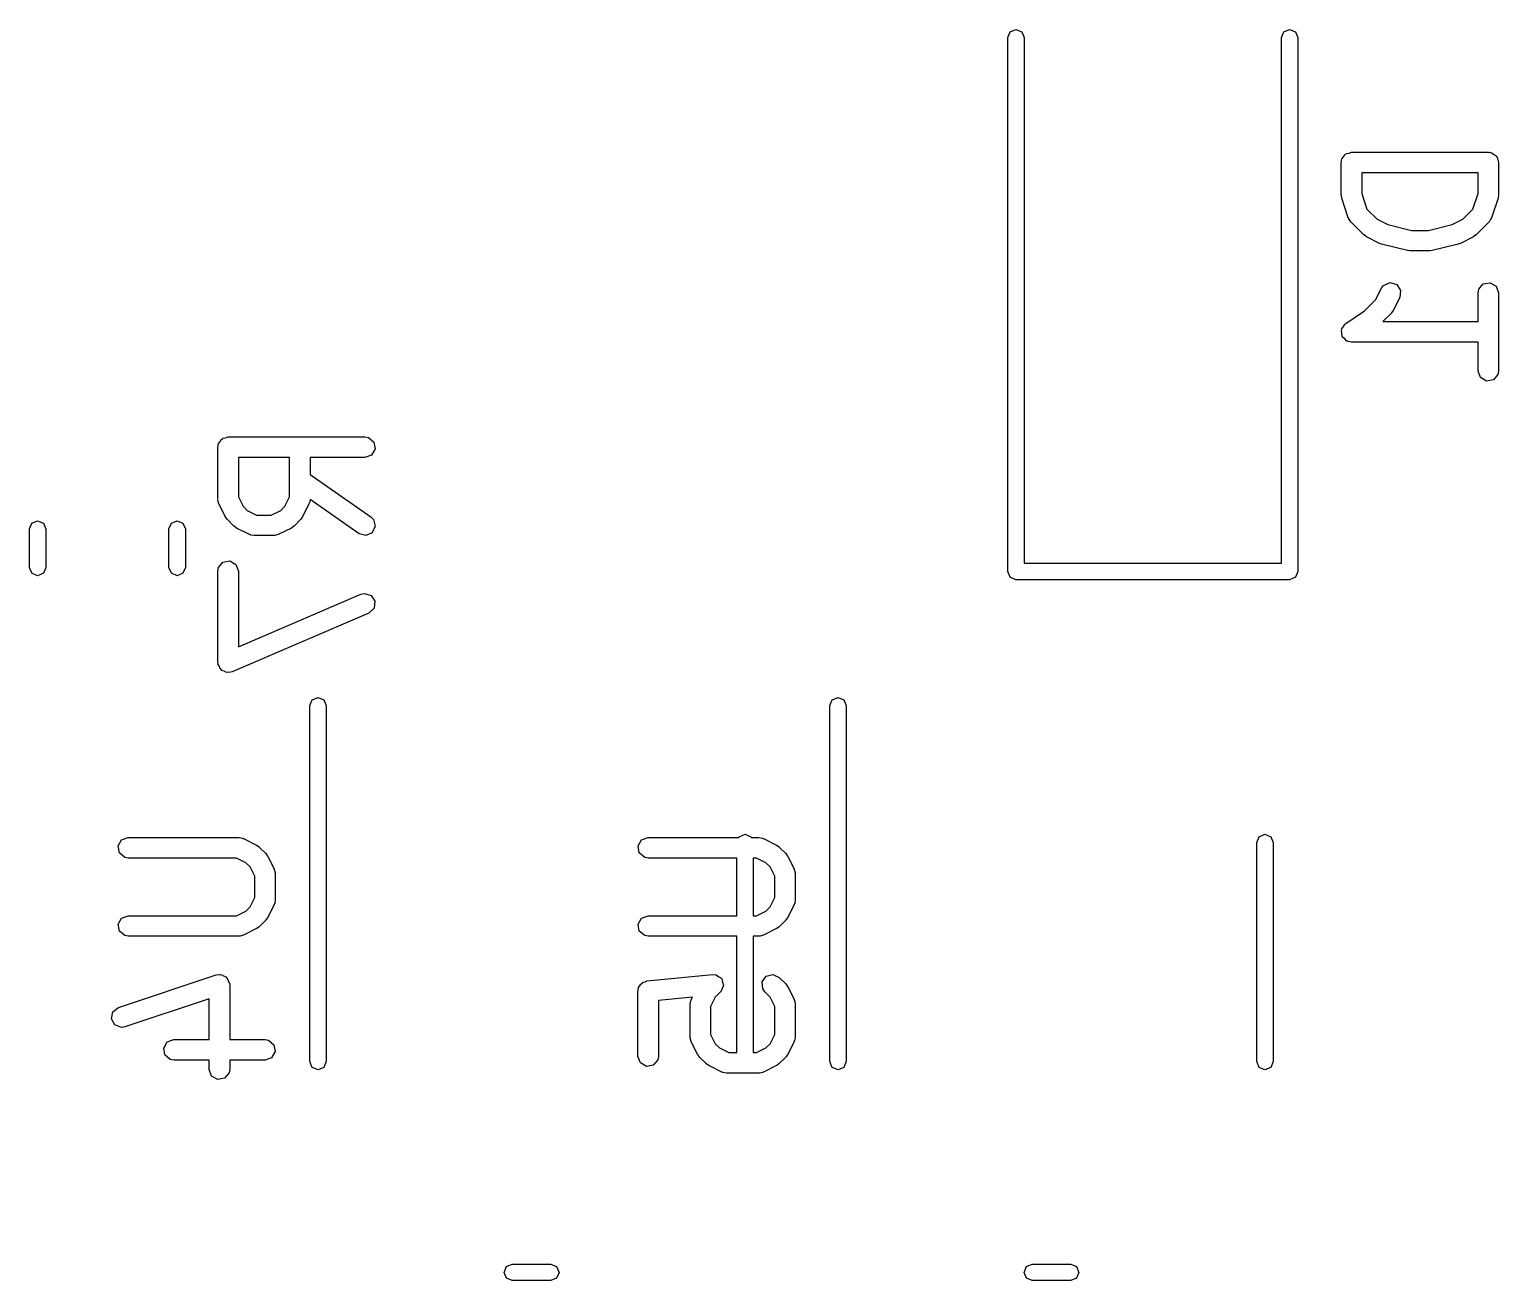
# Model space of a CAD drawing. Extents: x 0.6 to 14.8, y -4.9 to -0.7.
# Drawn here: x 0.6626 to 1.0853, y -1.5512 to -1.1913 of the extents above; entities that cross this region are included whole.
import ezdxf

# ---------------------------------------------------------------- set-up
doc = ezdxf.new("R2010")
doc.units = 0
doc.header["$MEASUREMENT"] = 0
doc.layers.add('BLACK', color=7, linetype='CONTINUOUS')

msp = doc.modelspace()

# ---------------------------------------------------------------- linework, layer by layer
at = {"layer": 'BLACK', "linetype": 'CONTINUOUS'}
for p, q in [((0.944095, -1.1937), (0.944786, -1.19203)), ((0.944786, -1.19203), (0.946457, -1.19134)), ((0.946457, -1.19134), (0.948127, -1.19203)), ((0.948127, -1.19203), (0.948819, -1.1937)), ((1.02283, -1.1937), (1.02353, -1.19203)), ((1.02353, -1.19203), (1.0252, -1.19134)), ((1.0252, -1.19134), (1.02687, -1.19203)), ((1.02687, -1.19203), (1.02756, -1.1937)), ((0.944095, -1.34724), (0.944095, -1.1937)), ((0.948819, -1.1937), (0.948819, -1.34488)), ((1.02283, -1.34488), (1.02283, -1.1937)), ((1.02756, -1.1937), (1.02756, -1.34724)), ((1.04005, -1.2296), (1.04012, -1.22922)), ((1.04005, -1.23898), (1.04005, -1.2296)), ((1.0401, -1.22909), (1.04016, -1.22898)), ((1.04012, -1.22922), (1.0401, -1.22909)), ((1.04016, -1.22898), (1.04023, -1.22859)), ((1.04023, -1.22859), (1.04073, -1.22801)), ((1.04073, -1.22801), (1.04111, -1.22734)), ((1.04111, -1.22734), (1.04136, -1.22725)), ((1.04136, -1.22725), (1.04153, -1.22705)), ((1.04153, -1.22705), (1.04229, -1.22691)), ((1.04229, -1.22691), (1.04301, -1.22665)), ((1.04301, -1.22665), (1.08238, -1.22665)), ((1.08238, -1.22665), (1.08276, -1.22672)), ((1.08276, -1.22672), (1.08289, -1.22669)), ((1.08289, -1.22669), (1.083, -1.22676)), ((1.083, -1.22676), (1.08339, -1.22683)), ((1.08339, -1.22683), (1.08397, -1.22732)), ((1.08397, -1.22732), (1.08464, -1.2277)), ((1.08464, -1.2277), (1.08473, -1.22795)), ((1.08473, -1.22795), (1.08493, -1.22813)), ((1.08493, -1.22813), (1.08507, -1.22888)), ((1.08507, -1.22888), (1.08533, -1.2296)), ((1.08533, -1.2296), (1.08533, -1.23898)), ((1.04596, -1.23256), (1.04596, -1.2385)), ((1.07942, -1.23256), (1.04596, -1.23256)), ((1.07942, -1.2385), (1.07942, -1.23256)), ((1.04596, -1.2385), (1.04746, -1.24301)), ((1.07792, -1.24301), (1.07942, -1.2385)), ((1.04008, -1.23904), (1.04005, -1.23898)), ((1.04021, -1.23991), (1.04008, -1.23904)), ((1.04208, -1.24553), (1.04021, -1.23991)), ((1.08518, -1.23991), (1.0833, -1.24553)), ((1.08533, -1.23898), (1.08518, -1.23985)), ((1.08518, -1.23985), (1.08518, -1.23991)), ((1.04219, -1.24567), (1.04208, -1.24553)), ((1.04221, -1.24585), (1.04219, -1.24567)), ((1.04279, -1.24669), (1.04221, -1.24585)), ((1.04654, -1.25044), (1.04279, -1.24669)), ((1.04746, -1.24301), (1.05038, -1.24592)), ((1.05038, -1.24592), (1.05341, -1.24744)), ((1.07197, -1.24744), (1.075, -1.24592)), ((1.075, -1.24592), (1.07792, -1.24301)), ((1.08259, -1.24669), (1.07884, -1.25044)), ((1.08266, -1.24653), (1.08259, -1.24669)), ((1.08282, -1.24644), (1.08266, -1.24653)), ((1.0833, -1.24553), (1.08282, -1.24644)), ((1.0466, -1.25047), (1.04654, -1.25044)), ((1.04731, -1.25099), (1.0466, -1.25047)), ((1.05106, -1.25287), (1.04731, -1.25099)), ((1.05341, -1.24744), (1.06024, -1.24915)), ((1.06024, -1.24915), (1.06514, -1.24915)), ((1.06514, -1.24915), (1.07197, -1.24744)), ((1.07807, -1.25099), (1.07432, -1.25287)), ((1.07812, -1.25094), (1.07807, -1.25099)), ((1.07884, -1.25044), (1.07812, -1.25094)), ((1.0512, -1.25288), (1.05106, -1.25287)), ((1.05166, -1.25309), (1.0512, -1.25288)), ((1.05916, -1.25496), (1.05166, -1.25309)), ((1.0593, -1.25495), (1.05916, -1.25496)), ((1.05988, -1.25505), (1.0593, -1.25495)), ((1.0655, -1.25505), (1.05988, -1.25505)), ((1.06563, -1.25501), (1.0655, -1.25505)), ((1.06622, -1.25496), (1.06563, -1.25501)), ((1.07372, -1.25309), (1.06622, -1.25496)), ((1.07384, -1.25301), (1.07372, -1.25309)), ((1.07432, -1.25287), (1.07384, -1.25301)), ((1.04995, -1.2691), (1.05161, -1.26578)), ((1.05161, -1.26578), (1.05223, -1.26495)), ((1.05223, -1.26495), (1.05408, -1.26415)), ((1.05408, -1.26415), (1.05601, -1.26473)), ((1.05601, -1.26473), (1.05713, -1.26641)), ((1.05713, -1.26641), (1.0569, -1.26842)), ((1.07942, -1.2671), (1.0796, -1.26609)), ((1.07942, -1.27539), (1.07942, -1.2671)), ((1.0796, -1.26609), (1.0809, -1.26454)), ((1.0809, -1.26454), (1.08289, -1.26419)), ((1.08289, -1.26419), (1.08464, -1.2652)), ((1.08464, -1.2652), (1.08533, -1.2671)), ((1.08533, -1.2671), (1.08533, -1.2896)), ((1.04137, -1.27589), (1.04675, -1.2723)), ((1.04675, -1.2723), (1.04995, -1.2691)), ((1.05502, -1.27217), (1.0545, -1.27288)), ((1.0569, -1.26842), (1.05502, -1.27217)), ((1.04068, -1.27683), (1.04111, -1.27608)), ((1.04111, -1.27608), (1.04127, -1.27603)), ((1.04127, -1.27603), (1.04137, -1.27589)), ((1.05447, -1.27294), (1.05201, -1.27539)), ((1.05201, -1.27539), (1.07942, -1.27539)), ((1.0545, -1.27288), (1.05447, -1.27294)), ((1.0401, -1.27783), (1.04018, -1.27769)), ((1.04025, -1.27868), (1.0401, -1.27783)), ((1.04017, -1.27752), (1.04068, -1.27683)), ((1.04018, -1.27769), (1.04017, -1.27752)), ((1.0403, -1.27953), (1.04025, -1.27868)), ((1.04042, -1.27966), (1.0403, -1.27953)), ((1.04045, -1.27982), (1.04042, -1.27966)), ((1.04111, -1.28037), (1.04045, -1.27982)), ((1.0417, -1.28099), (1.04111, -1.28037)), ((1.04187, -1.28101), (1.0417, -1.28099)), ((1.042, -1.28112), (1.04187, -1.28101)), ((1.04301, -1.2813), (1.042, -1.28112)), ((1.07942, -1.2813), (1.04301, -1.2813)), ((1.07942, -1.2896), (1.07942, -1.2813)), ((1.08012, -1.29149), (1.07942, -1.2896)), ((1.08186, -1.2925), (1.08012, -1.29149)), ((1.08385, -1.29215), (1.08186, -1.2925)), ((1.08515, -1.29061), (1.08385, -1.29215)), ((1.08533, -1.2896), (1.08515, -1.29061)), ((0.717004, -1.31048), (0.717497, -1.30989)), ((0.717497, -1.30989), (0.717881, -1.30923)), ((0.717881, -1.30923), (0.718131, -1.30914)), ((0.718131, -1.30914), (0.718302, -1.30894)), ((0.718302, -1.30894), (0.719058, -1.3088)), ((0.719058, -1.3088), (0.719779, -1.30854)), ((0.719779, -1.30854), (0.759149, -1.30854)), ((0.759149, -1.30854), (0.760159, -1.30872)), ((0.760159, -1.30872), (0.761706, -1.31002)), ((0.761706, -1.31002), (0.762057, -1.31201)), ((0.716826, -1.31149), (0.716894, -1.31111)), ((0.716826, -1.32649), (0.716826, -1.31149)), ((0.716871, -1.31098), (0.716936, -1.31087)), ((0.716894, -1.31111), (0.716871, -1.31098)), ((0.716936, -1.31087), (0.717004, -1.31048)), ((0.722731, -1.31445), (0.722731, -1.32579)), ((0.737448, -1.31445), (0.722731, -1.31445)), ((0.737448, -1.32579), (0.737448, -1.31445)), ((0.759149, -1.31445), (0.743354, -1.31445)), ((0.743354, -1.31445), (0.743354, -1.31933)), ((0.761047, -1.31375), (0.759149, -1.31445)), ((0.762057, -1.31201), (0.761047, -1.31375)), ((0.743354, -1.31933), (0.760842, -1.33157)), ((0.716886, -1.32666), (0.716826, -1.32649)), ((0.716845, -1.32683), (0.716886, -1.32666)), ((0.717138, -1.32781), (0.716845, -1.32683)), ((0.722731, -1.32579), (0.72408, -1.32849)), ((0.7361, -1.32849), (0.737448, -1.32579)), ((0.743347, -1.32653), (0.743176, -1.3275)), ((0.757456, -1.33641), (0.743347, -1.32653)), ((0.719013, -1.33156), (0.717138, -1.32781)), ((0.719059, -1.3316), (0.719013, -1.33156)), ((0.719566, -1.33233), (0.719059, -1.3316)), ((0.72408, -1.32849), (0.725277, -1.32969)), ((0.725277, -1.32969), (0.727975, -1.33104)), ((0.727975, -1.33104), (0.732205, -1.33104)), ((0.732205, -1.33104), (0.734903, -1.32969)), ((0.734903, -1.32969), (0.7361, -1.32849)), ((0.741167, -1.33156), (0.740642, -1.33227)), ((0.743042, -1.32781), (0.741167, -1.33156)), ((0.743062, -1.32764), (0.743042, -1.32781)), ((0.743176, -1.3275), (0.743062, -1.32764)), ((0.760842, -1.33157), (0.761567, -1.3323)), ((0.662598, -1.33502), (0.66329, -1.33335)), ((0.662598, -1.34609), (0.662598, -1.33502)), ((0.66329, -1.33335), (0.664961, -1.33265)), ((0.664961, -1.33265), (0.666631, -1.33335)), ((0.666631, -1.33335), (0.667323, -1.33502)), ((0.667323, -1.33502), (0.667323, -1.34609)), ((0.702756, -1.33502), (0.703448, -1.33335)), ((0.702756, -1.34609), (0.702756, -1.33502)), ((0.703448, -1.33335), (0.705118, -1.33265)), ((0.705118, -1.33265), (0.706788, -1.33335)), ((0.706788, -1.33335), (0.70748, -1.33502)), ((0.70748, -1.33502), (0.70748, -1.34609)), ((0.72144, -1.3342), (0.719566, -1.33233)), ((0.721499, -1.33423), (0.72144, -1.3342)), ((0.722208, -1.33476), (0.721499, -1.33423)), ((0.725957, -1.33663), (0.722208, -1.33476)), ((0.737972, -1.33476), (0.734223, -1.33663)), ((0.738016, -1.33471), (0.737972, -1.33476)), ((0.73874, -1.3342), (0.738016, -1.33471)), ((0.740614, -1.33233), (0.73874, -1.3342)), ((0.740642, -1.33227), (0.740614, -1.33233)), ((0.76209, -1.33425), (0.761237, -1.33608)), ((0.761567, -1.3323), (0.76209, -1.33425)), ((0.726133, -1.33665), (0.725957, -1.33663)), ((0.726268, -1.33676), (0.726133, -1.33665)), ((0.727278, -1.33694), (0.726268, -1.33676)), ((0.732902, -1.33694), (0.727278, -1.33694)), ((0.733068, -1.33688), (0.732902, -1.33694)), ((0.73324, -1.33692), (0.733068, -1.33688)), ((0.734223, -1.33663), (0.73324, -1.33692)), ((0.759407, -1.33693), (0.757456, -1.33641)), ((0.761237, -1.33608), (0.759407, -1.33693)), ((0.718302, -1.34456), (0.720291, -1.3442)), ((0.720291, -1.3442), (0.722041, -1.34521)), ((0.66329, -1.34776), (0.662598, -1.34609)), ((0.664961, -1.34845), (0.66329, -1.34776)), ((0.666631, -1.34776), (0.664961, -1.34845)), ((0.667323, -1.34609), (0.666631, -1.34776)), ((0.703448, -1.34776), (0.702756, -1.34609)), ((0.705118, -1.34845), (0.703448, -1.34776)), ((0.706788, -1.34776), (0.705118, -1.34845)), ((0.70748, -1.34609), (0.706788, -1.34776)), ((0.716826, -1.34711), (0.717004, -1.3461)), ((0.716826, -1.37336), (0.716826, -1.34711)), ((0.717004, -1.3461), (0.718302, -1.34456)), ((0.722041, -1.34521), (0.722731, -1.34711)), ((0.722731, -1.34711), (0.722731, -1.36888)), ((0.944786, -1.34891), (0.944095, -1.34724)), ((0.948819, -1.34488), (1.02283, -1.34488)), ((1.02756, -1.34724), (1.02687, -1.34891)), ((0.946457, -1.34961), (0.944786, -1.34891)), ((1.0252, -1.34961), (0.946457, -1.34961)), ((1.02687, -1.34891), (1.0252, -1.34961)), ((0.722731, -1.36888), (0.757986, -1.35377)), ((0.757986, -1.35377), (0.758984, -1.35354)), ((0.758984, -1.35354), (0.760918, -1.35412)), ((0.760918, -1.35412), (0.762024, -1.35581)), ((0.762024, -1.35581), (0.761784, -1.35782)), ((0.760312, -1.3592), (0.720942, -1.37607)), ((0.761784, -1.35782), (0.760312, -1.3592)), ((0.716945, -1.37369), (0.716826, -1.37336)), ((0.716904, -1.37403), (0.716945, -1.37369)), ((0.717281, -1.37461), (0.716904, -1.37403)), ((0.717517, -1.37526), (0.717281, -1.37461)), ((0.717819, -1.37543), (0.717517, -1.37526)), ((0.71801, -1.37572), (0.717819, -1.37543)), ((0.718669, -1.37592), (0.71801, -1.37572)), ((0.719266, -1.37627), (0.718669, -1.37592)), ((0.71961, -1.37621), (0.719266, -1.37627)), ((0.719943, -1.37631), (0.71961, -1.37621)), ((0.720942, -1.37607), (0.719943, -1.37631)), ((0.743307, -1.38583), (0.743999, -1.38416)), ((0.743307, -1.48819), (0.743307, -1.38583)), ((0.743999, -1.38416), (0.745669, -1.38346)), ((0.745669, -1.38346), (0.74734, -1.38416)), ((0.74734, -1.38416), (0.748031, -1.38583)), ((0.748031, -1.38583), (0.748031, -1.48819)), ((0.892913, -1.38583), (0.893605, -1.38416)), ((0.892913, -1.48819), (0.892913, -1.38583)), ((0.893605, -1.38416), (0.895276, -1.38346)), ((0.895276, -1.38346), (0.896946, -1.38416)), ((0.896946, -1.38416), (0.897638, -1.38583)), ((0.897638, -1.38583), (0.897638, -1.48819)), ((0.688131, -1.42618), (0.689141, -1.42443)), ((0.689141, -1.42443), (0.691039, -1.42374)), ((0.691039, -1.42374), (0.72291, -1.42374)), ((0.72291, -1.42374), (0.72392, -1.42392)), ((0.72392, -1.42392), (0.724055, -1.42404)), ((0.724055, -1.42404), (0.72423, -1.42406)), ((0.72423, -1.42406), (0.72798, -1.42593)), ((0.837737, -1.42618), (0.838747, -1.42443)), ((0.838747, -1.42443), (0.840645, -1.42374)), ((0.840645, -1.42374), (0.866744, -1.42374)), ((0.866744, -1.42374), (0.866834, -1.42353)), ((0.866834, -1.42353), (0.868504, -1.42283)), ((0.868504, -1.42283), (0.870174, -1.42353)), ((0.870174, -1.42353), (0.870264, -1.42374)), ((0.870264, -1.42374), (0.872516, -1.42374)), ((0.872516, -1.42374), (0.873526, -1.42392)), ((0.873526, -1.42392), (0.873661, -1.42404)), ((0.873661, -1.42404), (0.873836, -1.42406)), ((0.873836, -1.42406), (0.877586, -1.42593)), ((1.01575, -1.4252), (1.01644, -1.42353)), ((1.01644, -1.42353), (1.01811, -1.42283)), ((1.01811, -1.42283), (1.01978, -1.42353)), ((1.01978, -1.42353), (1.02047, -1.4252)), ((0.688481, -1.42817), (0.688131, -1.42618)), ((0.690029, -1.42947), (0.688481, -1.42817)), ((0.72798, -1.42593), (0.728689, -1.42646)), ((0.728689, -1.42646), (0.728747, -1.42648)), ((0.728747, -1.42648), (0.730622, -1.42836)), ((0.730622, -1.42836), (0.731128, -1.42908)), ((0.838088, -1.42817), (0.837737, -1.42618)), ((0.839635, -1.42947), (0.838088, -1.42817)), ((0.877586, -1.42593), (0.878295, -1.42646)), ((0.878295, -1.42646), (0.878353, -1.42648)), ((0.878353, -1.42648), (0.880228, -1.42836)), ((0.880228, -1.42836), (0.880734, -1.42908)), ((1.01575, -1.48819), (1.01575, -1.4252)), ((1.02047, -1.4252), (1.02047, -1.48819)), ((0.691039, -1.42965), (0.690029, -1.42947)), ((0.722213, -1.42965), (0.691039, -1.42965)), ((0.72491, -1.431), (0.722213, -1.42965)), ((0.726107, -1.4322), (0.72491, -1.431)), ((0.727456, -1.43489), (0.726107, -1.4322)), ((0.731128, -1.42908), (0.731175, -1.42913)), ((0.731175, -1.42913), (0.73305, -1.43288)), ((0.73305, -1.43288), (0.733342, -1.43386)), ((0.840645, -1.42965), (0.839635, -1.42947)), ((0.866142, -1.42965), (0.840645, -1.42965)), ((0.866142, -1.44624), (0.866142, -1.42965)), ((0.870866, -1.42965), (0.870866, -1.44624)), ((0.871819, -1.42965), (0.870866, -1.42965)), ((0.874516, -1.431), (0.871819, -1.42965)), ((0.875714, -1.4322), (0.874516, -1.431)), ((0.877062, -1.43489), (0.875714, -1.4322)), ((0.880734, -1.42908), (0.880781, -1.42913)), ((0.880781, -1.42913), (0.882656, -1.43288)), ((0.882656, -1.43288), (0.882948, -1.43386)), ((0.727456, -1.441), (0.727456, -1.43489)), ((0.733342, -1.43386), (0.733301, -1.43403)), ((0.733301, -1.43403), (0.733361, -1.4342)), ((0.733361, -1.4342), (0.733361, -1.44169)), ((0.877062, -1.441), (0.877062, -1.43489)), ((0.882948, -1.43386), (0.882907, -1.43403)), ((0.882907, -1.43403), (0.882968, -1.4342)), ((0.882968, -1.4342), (0.882968, -1.44169)), ((0.726107, -1.4437), (0.727456, -1.441)), ((0.875714, -1.4437), (0.877062, -1.441)), ((0.722213, -1.44624), (0.72491, -1.44489)), ((0.72491, -1.44489), (0.726107, -1.4437)), ((0.73305, -1.44302), (0.731175, -1.44676)), ((0.73307, -1.44284), (0.73305, -1.44302)), ((0.733183, -1.4427), (0.73307, -1.44284)), ((0.733361, -1.44169), (0.733183, -1.4427)), ((0.871819, -1.44624), (0.874516, -1.44489)), ((0.874516, -1.44489), (0.875714, -1.4437)), ((0.882656, -1.44302), (0.880781, -1.44676)), ((0.882676, -1.44284), (0.882656, -1.44302)), ((0.88279, -1.4427), (0.882676, -1.44284)), ((0.882968, -1.44169), (0.88279, -1.4427)), ((0.688131, -1.44868), (0.689141, -1.44693)), ((0.688481, -1.45067), (0.688131, -1.44868)), ((0.689141, -1.44693), (0.691039, -1.44624)), ((0.691039, -1.44624), (0.722213, -1.44624)), ((0.72798, -1.44996), (0.72423, -1.45183)), ((0.728024, -1.44991), (0.72798, -1.44996)), ((0.728747, -1.44941), (0.728024, -1.44991)), ((0.730622, -1.44753), (0.728747, -1.44941)), ((0.730649, -1.44747), (0.730622, -1.44753)), ((0.731175, -1.44676), (0.730649, -1.44747)), ((0.837737, -1.44868), (0.838747, -1.44693)), ((0.838088, -1.45067), (0.837737, -1.44868)), ((0.838747, -1.44693), (0.840645, -1.44624)), ((0.840645, -1.44624), (0.866142, -1.44624)), ((0.870866, -1.44624), (0.871819, -1.44624)), ((0.877586, -1.44996), (0.873836, -1.45183)), ((0.87763, -1.44991), (0.877586, -1.44996)), ((0.878353, -1.44941), (0.87763, -1.44991)), ((0.880228, -1.44753), (0.878353, -1.44941)), ((0.880255, -1.44747), (0.880228, -1.44753)), ((0.880781, -1.44676), (0.880255, -1.44747)), ((0.690029, -1.45197), (0.688481, -1.45067)), ((0.691039, -1.45215), (0.690029, -1.45197)), ((0.72291, -1.45215), (0.691039, -1.45215)), ((0.723076, -1.45209), (0.72291, -1.45215)), ((0.723247, -1.45213), (0.723076, -1.45209)), ((0.72423, -1.45183), (0.723247, -1.45213)), ((0.839635, -1.45197), (0.838088, -1.45067)), ((0.840645, -1.45215), (0.839635, -1.45197)), ((0.866142, -1.45215), (0.840645, -1.45215)), ((0.866142, -1.48561), (0.866142, -1.45215)), ((0.872516, -1.45215), (0.870866, -1.45215)), ((0.870866, -1.45215), (0.870866, -1.48561)), ((0.872682, -1.45209), (0.872516, -1.45215)), ((0.872854, -1.45213), (0.872682, -1.45209)), ((0.873836, -1.45183), (0.872854, -1.45213)), ((0.68823, -1.47264), (0.716352, -1.46327)), ((0.716352, -1.46327), (0.717366, -1.46312)), ((0.717366, -1.46312), (0.717576, -1.4632)), ((0.717576, -1.4632), (0.717798, -1.46316)), ((0.717798, -1.46316), (0.718496, -1.46356)), ((0.718496, -1.46356), (0.719244, -1.46386)), ((0.719244, -1.46386), (0.719352, -1.46406)), ((0.719352, -1.46406), (0.719547, -1.46417)), ((0.719547, -1.46417), (0.719823, -1.46493)), ((0.719823, -1.46493), (0.720206, -1.46563)), ((0.720206, -1.46563), (0.720161, -1.46585)), ((0.720161, -1.46585), (0.720238, -1.46607)), ((0.720238, -1.46607), (0.720238, -1.48186)), ((0.83787, -1.46693), (0.838273, -1.46645)), ((0.838273, -1.46645), (0.838531, -1.46588)), ((0.838531, -1.46588), (0.838903, -1.4657)), ((0.838903, -1.4657), (0.839169, -1.46538)), ((0.839169, -1.46538), (0.839786, -1.46528)), ((0.839786, -1.46528), (0.840351, -1.465)), ((0.840351, -1.465), (0.859099, -1.46313)), ((0.859099, -1.46313), (0.860121, -1.46321)), ((0.860121, -1.46321), (0.860138, -1.46322)), ((0.860138, -1.46322), (0.860157, -1.46321)), ((0.860157, -1.46321), (0.860969, -1.46378)), ((0.860969, -1.46378), (0.86179, -1.46434)), ((0.86179, -1.46434), (0.861795, -1.46436)), ((0.861795, -1.46436), (0.861811, -1.46437)), ((0.861811, -1.46437), (0.862068, -1.46533)), ((0.862334, -1.46632), (0.861915, -1.46722)), ((0.862068, -1.46533), (0.862337, -1.46629)), ((0.862337, -1.46629), (0.862329, -1.46631)), ((0.862329, -1.46631), (0.862334, -1.46632)), ((0.873413, -1.4653), (0.874572, -1.46365)), ((0.873589, -1.46731), (0.873413, -1.4653)), ((0.874572, -1.46365), (0.876523, -1.46313)), ((0.876523, -1.46313), (0.878353, -1.46398)), ((0.878353, -1.46398), (0.880228, -1.46585)), ((0.880228, -1.46585), (0.880734, -1.46658)), ((0.880734, -1.46658), (0.880781, -1.46662)), ((0.880781, -1.46662), (0.882656, -1.47037)), ((0.714333, -1.47016), (0.690098, -1.47824)), ((0.714333, -1.48186), (0.714333, -1.47016)), ((0.837692, -1.46794), (0.837719, -1.46779)), ((0.837692, -1.48669), (0.837692, -1.46794)), ((0.8377, -1.46772), (0.837751, -1.46761)), ((0.837719, -1.46779), (0.8377, -1.46772)), ((0.837751, -1.46761), (0.83787, -1.46693)), ((0.853369, -1.46964), (0.843598, -1.47061)), ((0.843598, -1.47061), (0.843598, -1.48669)), ((0.85269, -1.47169), (0.852868, -1.47068)), ((0.852868, -1.47068), (0.852982, -1.47055)), ((0.852982, -1.47055), (0.853002, -1.47037)), ((0.853002, -1.47037), (0.853369, -1.46964)), ((0.859945, -1.46969), (0.858596, -1.47239)), ((0.861481, -1.46815), (0.859945, -1.46969)), ((0.861489, -1.46814), (0.861481, -1.46815)), ((0.861506, -1.46813), (0.861489, -1.46814)), ((0.861915, -1.46722), (0.861506, -1.46813)), ((0.874178, -1.46815), (0.873589, -1.46731)), ((0.875714, -1.46969), (0.874178, -1.46815)), ((0.877062, -1.47239), (0.875714, -1.46969)), ((0.882656, -1.47037), (0.882948, -1.47135)), ((0.686243, -1.47587), (0.686648, -1.47389)), ((0.686648, -1.47389), (0.68823, -1.47264)), ((0.85269, -1.48106), (0.85269, -1.47169)), ((0.858596, -1.47239), (0.858596, -1.48037)), ((0.877062, -1.48037), (0.877062, -1.47239)), ((0.882948, -1.47135), (0.882907, -1.47153)), ((0.882907, -1.47153), (0.882968, -1.47169)), ((0.882968, -1.47169), (0.882968, -1.48106)), ((0.687205, -1.47765), (0.686243, -1.47587)), ((0.689083, -1.47839), (0.687205, -1.47765)), ((0.690098, -1.47824), (0.689083, -1.47839)), ((0.701254, -1.4843), (0.702264, -1.48255)), ((0.702264, -1.48255), (0.704162, -1.48186)), ((0.704162, -1.48186), (0.714333, -1.48186)), ((0.720238, -1.48186), (0.730409, -1.48186)), ((0.730409, -1.48186), (0.731419, -1.48204)), ((0.731419, -1.48204), (0.732966, -1.48334)), ((0.732966, -1.48334), (0.733317, -1.48533)), ((0.852751, -1.48123), (0.85269, -1.48106)), ((0.85271, -1.4814), (0.852751, -1.48123)), ((0.853002, -1.48239), (0.85271, -1.4814)), ((0.854877, -1.48613), (0.853002, -1.48239)), ((0.858596, -1.48037), (0.859945, -1.48307)), ((0.859945, -1.48307), (0.861142, -1.48426)), ((0.874516, -1.48426), (0.875714, -1.48307)), ((0.875714, -1.48307), (0.877062, -1.48037)), ((0.882656, -1.48239), (0.880781, -1.48613)), ((0.882676, -1.48221), (0.882656, -1.48239)), ((0.88279, -1.48207), (0.882676, -1.48221)), ((0.882968, -1.48106), (0.88279, -1.48207)), ((0.701605, -1.48629), (0.701254, -1.4843)), ((0.703152, -1.48759), (0.701605, -1.48629)), ((0.704162, -1.48777), (0.703152, -1.48759)), ((0.714333, -1.48777), (0.704162, -1.48777)), ((0.714333, -1.49044), (0.714333, -1.48777)), ((0.730409, -1.48777), (0.720238, -1.48777)), ((0.720238, -1.48777), (0.720238, -1.49044)), ((0.732307, -1.48708), (0.730409, -1.48777)), ((0.733317, -1.48533), (0.732307, -1.48708)), ((0.838383, -1.48859), (0.837692, -1.48669)), ((0.84342, -1.4877), (0.842121, -1.48925)), ((0.843598, -1.48669), (0.84342, -1.4877)), ((0.854924, -1.48618), (0.854877, -1.48613)), ((0.85543, -1.4869), (0.854924, -1.48618)), ((0.857305, -1.48878), (0.85543, -1.4869)), ((0.861142, -1.48426), (0.863839, -1.48561)), ((0.863839, -1.48561), (0.866142, -1.48561)), ((0.870866, -1.48561), (0.871819, -1.48561)), ((0.871819, -1.48561), (0.874516, -1.48426)), ((0.880228, -1.4869), (0.878353, -1.48878)), ((0.880255, -1.48684), (0.880228, -1.4869)), ((0.880781, -1.48613), (0.880255, -1.48684)), ((0.715023, -1.49234), (0.714333, -1.49044)), ((0.72006, -1.49145), (0.718762, -1.493)), ((0.720238, -1.49044), (0.72006, -1.49145)), ((0.743999, -1.48986), (0.743307, -1.48819)), ((0.745669, -1.49055), (0.743999, -1.48986)), ((0.74734, -1.48986), (0.745669, -1.49055)), ((0.748031, -1.48819), (0.74734, -1.48986)), ((0.840132, -1.4896), (0.838383, -1.48859)), ((0.842121, -1.48925), (0.840132, -1.4896)), ((0.857363, -1.4888), (0.857305, -1.48878)), ((0.858072, -1.48933), (0.857363, -1.4888)), ((0.861822, -1.4912), (0.858072, -1.48933)), ((0.861997, -1.49123), (0.861822, -1.4912)), ((0.862132, -1.49134), (0.861997, -1.49123)), ((0.863142, -1.49152), (0.862132, -1.49134)), ((0.872516, -1.49152), (0.863142, -1.49152)), ((0.872682, -1.49146), (0.872516, -1.49152)), ((0.872854, -1.4915), (0.872682, -1.49146)), ((0.873836, -1.4912), (0.872854, -1.4915)), ((0.877586, -1.48933), (0.873836, -1.4912)), ((0.87763, -1.48928), (0.877586, -1.48933)), ((0.878353, -1.48878), (0.87763, -1.48928)), ((0.893605, -1.48986), (0.892913, -1.48819)), ((0.895276, -1.49055), (0.893605, -1.48986)), ((0.896946, -1.48986), (0.895276, -1.49055)), ((0.897638, -1.48819), (0.896946, -1.48986)), ((1.01644, -1.48986), (1.01575, -1.48819)), ((1.01811, -1.49055), (1.01644, -1.48986)), ((1.01978, -1.48986), (1.01811, -1.49055)), ((1.02047, -1.48819), (1.01978, -1.48986)), ((0.716773, -1.49335), (0.715023, -1.49234)), ((0.718762, -1.493), (0.716773, -1.49335)), ((0.79919, -1.54882), (0.799882, -1.54715)), ((0.799882, -1.54715), (0.801552, -1.54646)), ((0.801552, -1.54646), (0.812621, -1.54646)), ((0.812621, -1.54646), (0.814292, -1.54715)), ((0.814292, -1.54715), (0.814984, -1.54882)), ((0.948796, -1.54882), (0.949488, -1.54715)), ((0.949488, -1.54715), (0.951158, -1.54646)), ((0.951158, -1.54646), (0.962228, -1.54646)), ((0.962228, -1.54646), (0.963898, -1.54715)), ((0.963898, -1.54715), (0.96459, -1.54882)), ((0.799882, -1.55049), (0.79919, -1.54882)), ((0.801552, -1.55118), (0.799882, -1.55049)), ((0.812621, -1.55118), (0.801552, -1.55118)), ((0.814292, -1.55049), (0.812621, -1.55118)), ((0.814984, -1.54882), (0.814292, -1.55049)), ((0.949488, -1.55049), (0.948796, -1.54882)), ((0.951158, -1.55118), (0.949488, -1.55049)), ((0.962228, -1.55118), (0.951158, -1.55118)), ((0.963898, -1.55049), (0.962228, -1.55118)), ((0.96459, -1.54882), (0.963898, -1.55049))]:
    msp.add_line(p, q, dxfattribs=at)

doc.saveas('drawing.dxf')
